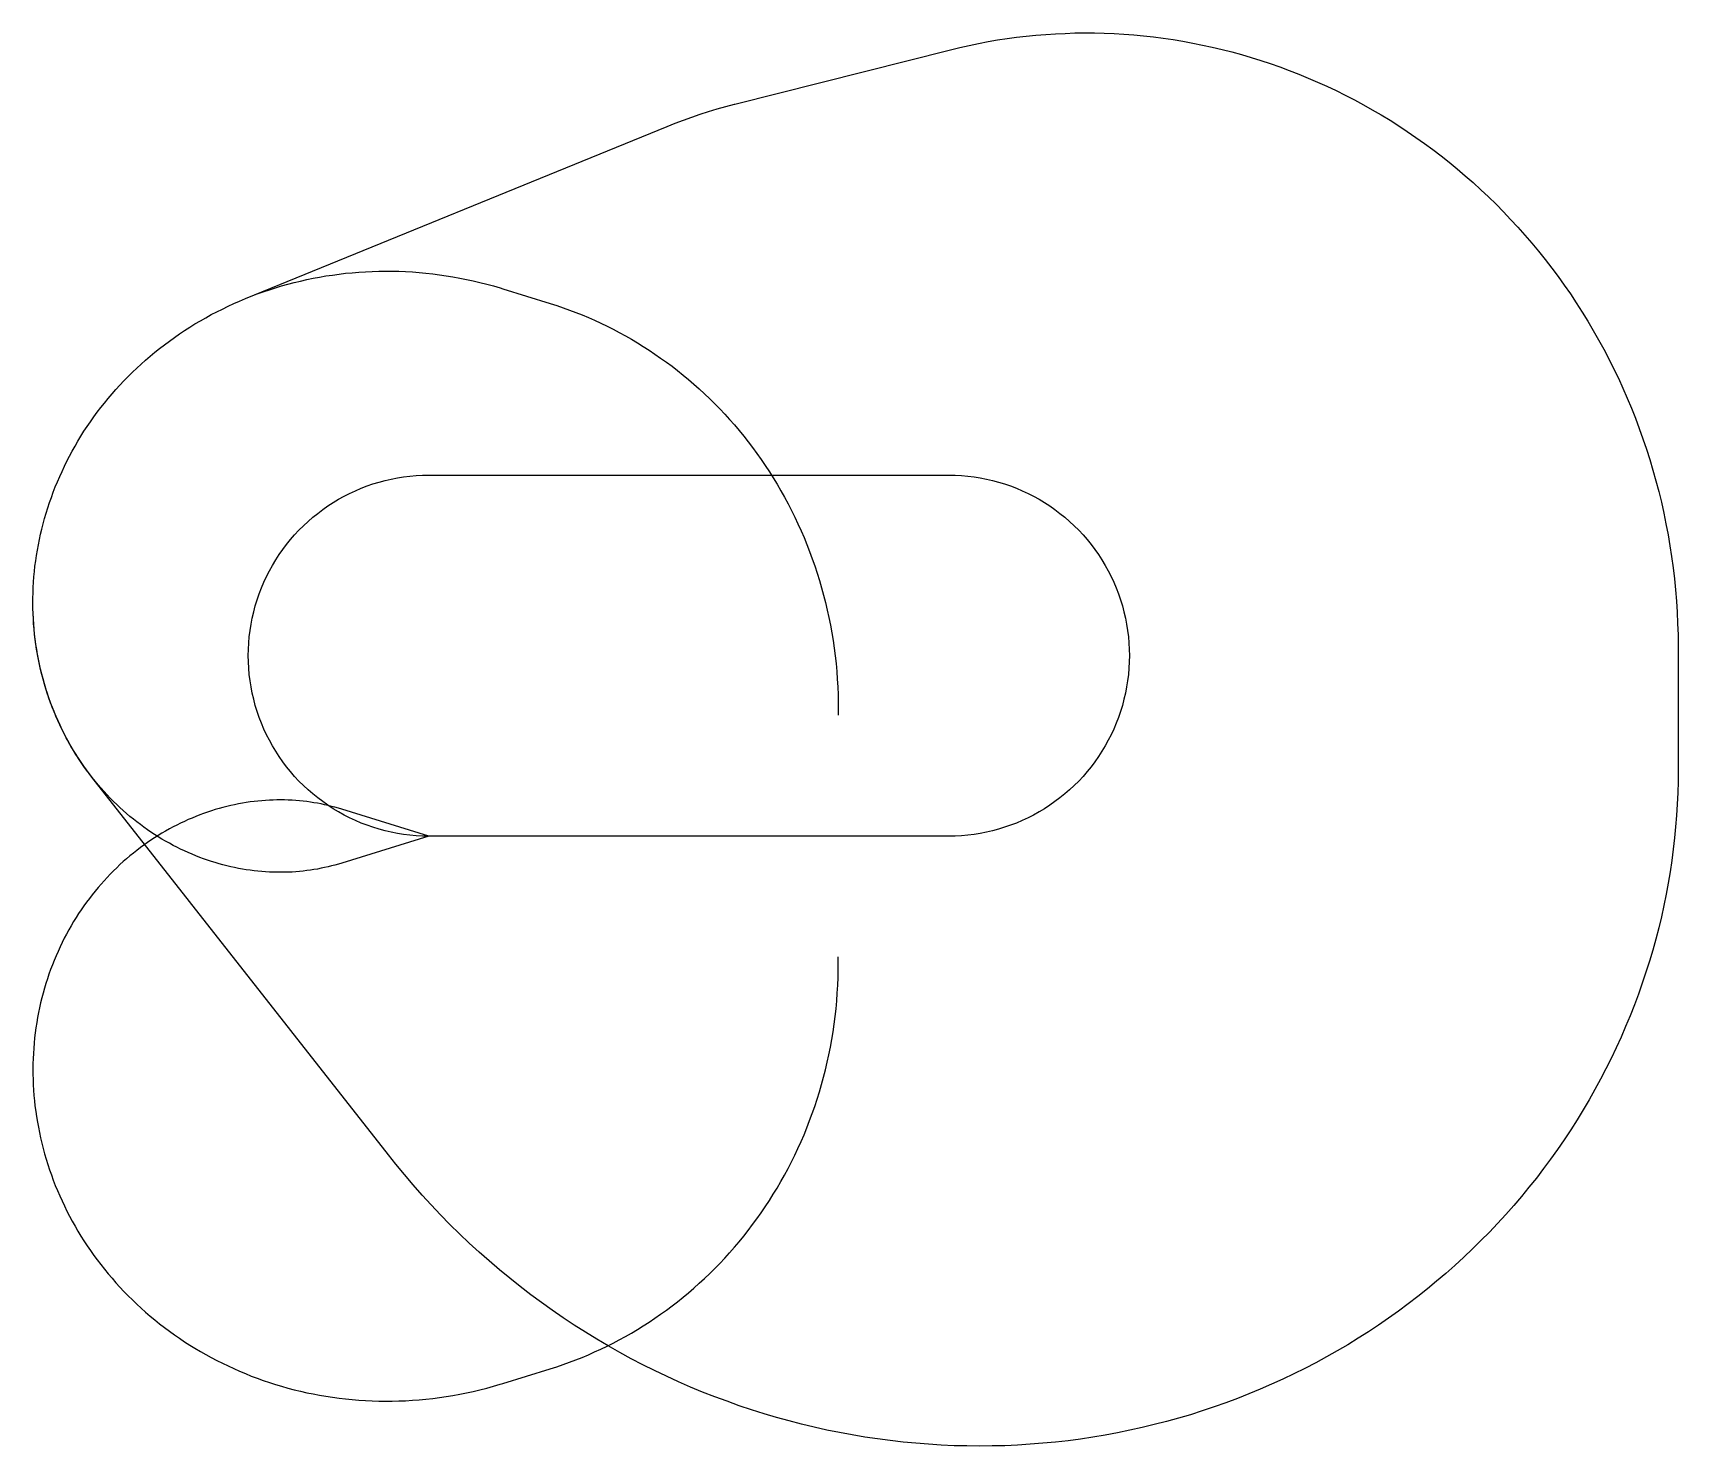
# Model space of a CAD drawing. Header units: metres. Extents: x -4348 to 13722, y -6698 to 8820.
import ezdxf

# ---------------------------------------------------------------- set-up
doc = ezdxf.new("R2010")
doc.units = ezdxf.units.M

msp = doc.modelspace()

# ---------------------------------------------------------------- linework, layer by layer
at = {"layer": 'NorminalTrack', "color": 1}
msp.add_lwpolyline([(0, 0), (0, 0), (-69, 1), (-138, 5), (-207, 11), (-276, 19), (-344, 30), (-412, 43), (-480, 59), (-546, 77), (-613, 97), (-678, 120), (-743, 144), (-806, 171), (-869, 201), (-931, 232), (-991, 266), (-1050, 301), (-1108, 339), (-1165, 379), (-1220, 420), (-1274, 464), (-1326, 509), (-1377, 556), (-1426, 605), (-1473, 656), (-1519, 708), (-1562, 762), (-1604, 817), (-1643, 874), (-1681, 932), (-1717, 991), (-1750, 1052), (-1782, 1113), (-1811, 1176), (-1838, 1240), (-1863, 1304), (-1885, 1370), (-1906, 1436), (-1923, 1503), (-1939, 1570), (-1952, 1638), (-1963, 1706), (-1971, 1775), (-1977, 1844), (-1981, 1913), (-1982, 1982), (-1981, 2051), (-1977, 2121), (-1971, 2190), (-1963, 2258), (-1952, 2327), (-1939, 2394), (-1923, 2462), (-1906, 2529), (-1885, 2595), (-1863, 2660), (-1838, 2725), (-1811, 2789), (-1782, 2851), (-1750, 2913), (-1717, 2973), (-1681, 3033), (-1643, 3091), (-1604, 3147), (-1562, 3203), (-1519, 3257), (-1473, 3309), (-1426, 3359), (-1377, 3408), (-1326, 3455), (-1274, 3501), (-1220, 3544), (-1165, 3586), (-1108, 3626), (-1050, 3663), (-991, 3699), (-931, 3733), (-869, 3764), (-806, 3793), (-743, 3820), (-678, 3845), (-613, 3868), (-546, 3888), (-480, 3906), (-412, 3921), (-344, 3934), (-276, 3945), (-207, 3954), (-138, 3960), (-69, 3963), (0, 3965), (0, 3965), (5713, 3965), (5713, 3965), (5782, 3963), (5851, 3960), (5920, 3954), (5989, 3945), (6057, 3934), (6125, 3921), (6192, 3906), (6259, 3888), (6325, 3868), (6391, 3845), (6455, 3820), (6519, 3793), (6582, 3764), (6643, 3733), (6704, 3699), (6763, 3663), (6821, 3626), (6878, 3586), (6933, 3544), (6987, 3501), (7039, 3455), (7090, 3408), (7139, 3359), (7186, 3309), (7231, 3257), (7275, 3203), (7316, 3147), (7356, 3091), (7394, 3033), (7429, 2973), (7463, 2913), (7494, 2851), (7524, 2789), (7551, 2725), (7575, 2660), (7598, 2595), (7618, 2529), (7636, 2462), (7652, 2394), (7665, 2327), (7676, 2258), (7684, 2190), (7690, 2121), (7694, 2051), (7695, 1982), (7694, 1913), (7690, 1844), (7684, 1775), (7676, 1706), (7665, 1638), (7652, 1570), (7636, 1503), (7618, 1436), (7598, 1370), (7575, 1304), (7551, 1240), (7524, 1176), (7494, 1113), (7463, 1052), (7429, 991), (7394, 932), (7356, 874), (7316, 817), (7275, 762), (7231, 708), (7186, 656), (7139, 605), (7090, 556), (7039, 509), (6987, 464), (6933, 420), (6878, 379), (6821, 339), (6763, 301), (6704, 266), (6643, 232), (6582, 201), (6519, 171), (6455, 144), (6391, 120), (6325, 97), (6259, 77), (6192, 59), (6125, 43), (6057, 30), (5989, 19), (5920, 11), (5851, 5), (5782, 1), (5713, 0), (0, 0)], dxfattribs=at)
at = {"layer": 'WindSpiral', "color": 5}
for points in [[(0, 0), (-956, -296), (-993, -307), (-1030, -318), (-1067, -327), (-1105, -337), (-1144, -345), (-1182, -353), (-1221, -361), (-1261, -367), (-1300, -373), (-1340, -379), (-1380, -384), (-1420, -388), (-1461, -391), (-1502, -394), (-1543, -395), (-1584, -397), (-1625, -397), (-1667, -397), (-1708, -396), (-1750, -394), (-1792, -392), (-1835, -389), (-1877, -385), (-1919, -380), (-1962, -375), (-2004, -369), (-2047, -362), (-2090, -354), (-2132, -345), (-2175, -336), (-2218, -326), (-2261, -315), (-2303, -303), (-2346, -291), (-2388, -278), (-2431, -264), (-2473, -249), (-2516, -233), (-2558, -217), (-2600, -199), (-2642, -181), (-2684, -162), (-2726, -143), (-2767, -122), (-2808, -101), (-2849, -79), (-2890, -56), (-2931, -32), (-2971, -8), (-3011, 17), (-3051, 44), (-3090, 70), (-3129, 98), (-3168, 126), (-3206, 156), (-3244, 186), (-3282, 216), (-3319, 248), (-3355, 280), (-3392, 313), (-3428, 347), (-3463, 381), (-3498, 417), (-3532, 453), (-3566, 489), (-3600, 527), (-3632, 565), (-3665, 604), (-3696, 643), (-3727, 684), (-3758, 725), (-3788, 766), (-3817, 809), (-3846, 851), (-3874, 895), (-3901, 939), (-3928, 984), (-3954, 1029), (-3979, 1075), (-4003, 1122), (-4027, 1169), (-4050, 1217), (-4072, 1265), (-4094, 1314), (-4114, 1364), (-4134, 1414), (-4153, 1464), (-4172, 1515), (-4189, 1566), (-4206, 1618), (-4221, 1670), (-4236, 1723), (-4250, 1776), (-4263, 1830), (-4275, 1884), (-4287, 1938), (-4297, 1993), (-4306, 2048), (-4315, 2104), (-4322, 2159), (-4329, 2215), (-4335, 2272), (-4339, 2328), (-4343, 2385), (-4346, 2442), (-4347, 2499), (-4348, 2557), (-4348, 2614), (-4346, 2672), (-4344, 2730), (-4341, 2788), (-4336, 2847), (-4331, 2905), (-4325, 2963), (-4317, 3022), (-4309, 3080), (-4299, 3139), (-4288, 3197), (-4277, 3256), (-4264, 3314), (-4250, 3372), (-4235, 3431), (-4219, 3489), (-4202, 3547), (-4184, 3605), (-4165, 3663), (-4145, 3720), (-4124, 3778), (-4102, 3835), (-4078, 3892), (-4054, 3949), (-4028, 4005), (-4002, 4061), (-3974, 4117), (-3945, 4173), (-3916, 4228), (-3885, 4283), (-3853, 4337), (-3820, 4391), (-3787, 4445), (-3752, 4498), (-3716, 4550), (-3679, 4603), (-3641, 4654), (-3602, 4705), (-3562, 4756), (-3521, 4806), (-3479, 4855), (-3436, 4904), (-3392, 4952), (-3348, 5000), (-3302, 5047), (-3255, 5093), (-3208, 5139), (-3159, 5183), (-3110, 5228), (-3059, 5271), (-3008, 5313), (-2956, 5355), (-2903, 5396), (-2849, 5436), (-2794, 5476), (-2739, 5514), (-2683, 5551), (-2626, 5588), (-2568, 5624), (-2509, 5659), (-2450, 5693), (-2390, 5726), (-2329, 5757), (-2267, 5788), (-2205, 5818), (-2142, 5847), (-2078, 5875), (-2014, 5902), (-2014, 5902), (2617, 7793), (2707, 7829), (2798, 7863), (2889, 7896), (2981, 7927), (3074, 7957), (3168, 7985), (3262, 8011), (3357, 8036), (3361, 8037), (5731, 8635), (5833, 8660), (5936, 8683), (6039, 8705), (6143, 8724), (6247, 8742), (6352, 8758), (6457, 8772), (6563, 8784), (6669, 8795), (6776, 8804), (6882, 8810), (6989, 8815), (7097, 8819), (7204, 8820), (7312, 8819), (7420, 8817), (7527, 8812), (7635, 8806), (7744, 8798), (7852, 8788), (7960, 8776), (8068, 8762), (8176, 8746), (8284, 8728), (8391, 8709), (8499, 8687), (8606, 8664), (8713, 8638), (8820, 8611), (8926, 8582), (9032, 8551), (9138, 8518), (9243, 8483), (9348, 8446), (9452, 8407), (9556, 8367), (9659, 8324), (9762, 8280), (9864, 8234), (9965, 8186), (10066, 8136), (10166, 8085), (10265, 8031), (10363, 7976), (10461, 7919), (10558, 7860), (10653, 7799), (10748, 7737), (10842, 7673), (10935, 7607), (11027, 7539), (11118, 7470), (11208, 7399), (11296, 7326), (11384, 7252), (11470, 7176), (11555, 7098), (11639, 7019), (11722, 6939), (11803, 6856), (11883, 6772), (11962, 6687), (12039, 6600), (12115, 6512), (12189, 6422), (12262, 6331), (12334, 6238), (12404, 6145), (12472, 6049), (12539, 5953), (12604, 5855), (12668, 5755), (12730, 5655), (12790, 5553), (12849, 5450), (12906, 5346), (12961, 5241), (13014, 5135), (13066, 5028), (13115, 4919), (13163, 4810), (13209, 4699), (13254, 4588), (13296, 4476), (13336, 4363), (13375, 4249), (13412, 4134), (13446, 4018), (13479, 3902), (13509, 3785), (13538, 3667), (13565, 3548), (13589, 3429), (13612, 3310), (13632, 3189), (13651, 3069), (13667, 2947), (13681, 2826), (13693, 2704), (13703, 2581), (13711, 2459), (13717, 2335), (13721, 2212), (13722, 2089), (13722, 2068), (13722, 724), (13721, 600), (13718, 476), (13712, 352), (13705, 228), (13695, 104), (13683, -20), (13669, -144), (13652, -268), (13634, -392), (13613, -516), (13590, -639), (13565, -762), (13538, -885), (13509, -1008), (13477, -1130), (13443, -1252), (13407, -1373), (13369, -1494), (13329, -1615), (13286, -1735), (13242, -1854), (13195, -1973), (13146, -2091), (13095, -2208), (13042, -2324), (12987, -2440), (12930, -2555), (12870, -2669), (12809, -2782), (12745, -2894), (12680, -3006), (12612, -3116), (12543, -3225), (12471, -3333), (12397, -3440), (12322, -3546), (12245, -3651), (12165, -3754), (12084, -3856), (12001, -3957), (11916, -4057), (11829, -4155), (11740, -4252), (11650, -4347), (11557, -4441), (11463, -4533), (11368, -4624), (11270, -4714), (11171, -4801), (11070, -4887), (10968, -4972), (10864, -5055), (10758, -5136), (10651, -5215), (10543, -5292), (10433, -5368), (10321, -5442), (10208, -5514), (10094, -5584), (9978, -5652), (9861, -5718), (9743, -5782), (9623, -5845), (9502, -5905), (9380, -5963), (9257, -6019), (9133, -6073), (9007, -6125), (8881, -6175), (8753, -6223), (8625, -6268), (8495, -6312), (8365, -6353), (8234, -6392), (8102, -6428), (7969, -6462), (7835, -6495), (7701, -6524), (7566, -6552), (7431, -6577), (7295, -6600), (7158, -6620), (7021, -6638), (6883, -6654), (6745, -6667), (6606, -6678), (6467, -6687), (6328, -6693), (6189, -6696), (6049, -6698), (5909, -6696), (5769, -6693), (5629, -6687), (5489, -6678), (5349, -6667), (5209, -6653), (5069, -6637), (4929, -6619), (4789, -6598), (4650, -6575), (4510, -6549), (4371, -6521), (4233, -6490), (4095, -6457), (3957, -6421), (3819, -6383), (3683, -6343), (3546, -6300), (3411, -6254), (3276, -6206), (3141, -6156), (3008, -6104), (2875, -6049), (2743, -5991), (2612, -5931), (2481, -5869), (2352, -5805), (2224, -5738), (2097, -5669), (1970, -5597), (1845, -5524), (1721, -5448), (1598, -5370), (1477, -5289), (1357, -5206), (1238, -5122), (1120, -5035), (1004, -4945), (889, -4854), (776, -4761), (664, -4665), (554, -4568), (445, -4468), (338, -4367), (233, -4263), (129, -4158), (27, -4050), (-73, -3941), (-171, -3830), (-268, -3717), (-362, -3602), (-443, -3501), (-3699, 646), (-3730, 687), (-3760, 728), (-3790, 769), (-3819, 812), (-3848, 855), (-3876, 898), (-3903, 942), (-3930, 987), (-3955, 1033), (-3981, 1079), (-4005, 1126), (-4029, 1173), (-4052, 1221), (-4074, 1269), (-4095, 1318), (-4116, 1367), (-4136, 1417), (-4155, 1468), (-4173, 1519), (-4190, 1570), (-4207, 1622), (-4222, 1674), (-4237, 1727), (-4251, 1780), (-4264, 1834), (-4276, 1888), (-4287, 1942), (-4298, 1997), (-4307, 2052), (-4315, 2108), (-4323, 2163), (-4329, 2219), (-4335, 2276), (-4340, 2332), (-4343, 2389), (-4346, 2446), (-4347, 2504), (-4348, 2561), (-4348, 2569)], [(0, 0), (-956, -296), (-993, -307), (-1030, -318), (-1067, -327), (-1105, -337), (-1144, -345), (-1182, -353), (-1221, -361), (-1261, -367), (-1300, -373), (-1340, -379), (-1380, -384), (-1420, -388), (-1461, -391), (-1502, -394), (-1543, -395), (-1584, -397), (-1625, -397), (-1667, -397), (-1708, -396), (-1750, -394), (-1792, -392), (-1835, -389), (-1877, -385), (-1919, -380), (-1962, -375), (-2004, -369), (-2047, -362), (-2090, -354), (-2132, -345), (-2175, -336), (-2218, -326), (-2261, -315), (-2303, -303), (-2346, -291), (-2388, -278), (-2431, -264), (-2473, -249), (-2516, -233), (-2558, -217), (-2600, -199), (-2642, -181), (-2684, -162), (-2726, -143), (-2767, -122), (-2808, -101), (-2849, -79), (-2890, -56), (-2931, -32), (-2971, -8), (-3011, 17), (-3051, 44), (-3090, 70), (-3129, 98), (-3168, 126), (-3206, 156), (-3244, 186), (-3282, 216), (-3319, 248), (-3355, 280), (-3392, 313), (-3428, 347), (-3463, 381), (-3498, 417), (-3532, 453), (-3566, 489), (-3600, 527), (-3632, 565), (-3665, 604), (-3696, 643), (-3727, 684), (-3758, 725), (-3788, 766), (-3817, 809), (-3846, 851), (-3874, 895), (-3901, 939), (-3928, 984), (-3954, 1029), (-3979, 1075), (-4003, 1122), (-4027, 1169), (-4050, 1217), (-4072, 1265), (-4094, 1314), (-4114, 1364), (-4134, 1414), (-4153, 1464), (-4172, 1515), (-4189, 1566), (-4206, 1618), (-4221, 1670), (-4236, 1723), (-4250, 1776), (-4263, 1830), (-4275, 1884), (-4287, 1938), (-4297, 1993), (-4306, 2048), (-4315, 2104), (-4322, 2159), (-4329, 2215), (-4335, 2272), (-4339, 2328), (-4343, 2385), (-4346, 2442), (-4347, 2499), (-4348, 2557), (-4348, 2614), (-4346, 2672), (-4344, 2730), (-4341, 2788), (-4336, 2847), (-4331, 2905), (-4325, 2963), (-4317, 3022), (-4309, 3080), (-4299, 3139), (-4288, 3197), (-4277, 3256), (-4264, 3314), (-4250, 3372), (-4235, 3431), (-4219, 3489), (-4202, 3547), (-4184, 3605), (-4165, 3663), (-4145, 3720), (-4124, 3778), (-4102, 3835), (-4078, 3892), (-4054, 3949), (-4028, 4005), (-4002, 4061), (-3974, 4117), (-3945, 4173), (-3916, 4228), (-3885, 4283), (-3853, 4337), (-3820, 4391), (-3787, 4445), (-3752, 4498), (-3716, 4550), (-3679, 4603), (-3641, 4654), (-3602, 4705), (-3562, 4756), (-3521, 4806), (-3479, 4855), (-3436, 4904), (-3392, 4952), (-3348, 5000), (-3302, 5047), (-3255, 5093), (-3208, 5139), (-3159, 5183), (-3110, 5228), (-3059, 5271), (-3008, 5313), (-2956, 5355), (-2903, 5396), (-2849, 5436), (-2794, 5476), (-2739, 5514), (-2683, 5551), (-2626, 5588), (-2568, 5624), (-2509, 5659), (-2450, 5693), (-2390, 5726), (-2329, 5757), (-2267, 5788), (-2205, 5818), (-2142, 5847), (-2078, 5875), (-2014, 5902), (-1949, 5928), (-1884, 5953), (-1818, 5976), (-1751, 5999), (-1684, 6020), (-1616, 6041), (-1548, 6060), (-1479, 6078), (-1410, 6095), (-1340, 6111), (-1270, 6125), (-1200, 6138), (-1129, 6151), (-1058, 6161), (-986, 6171), (-914, 6180), (-842, 6187), (-769, 6193), (-696, 6198), (-623, 6201), (-550, 6203), (-476, 6204), (-402, 6204), (-329, 6202), (-255, 6199), (-180, 6195), (-106, 6189), (-32, 6182), (43, 6174), (117, 6165), (191, 6154), (266, 6142), (340, 6128), (414, 6113), (488, 6097), (562, 6080), (636, 6061), (710, 6041), (783, 6019), (814, 6010), (1335, 5848), (1406, 5826), (1476, 5802), (1546, 5777), (1615, 5751), (1685, 5723), (1754, 5694), (1822, 5664), (1890, 5633), (1958, 5600), (2026, 5566), (2093, 5531), (2159, 5495), (2225, 5457), (2291, 5418), (2356, 5378), (2420, 5336), (2484, 5294), (2547, 5250), (2610, 5205), (2672, 5159), (2733, 5112), (2794, 5063), (2854, 5013), (2913, 4962), (2971, 4910), (3029, 4857), (3086, 4803), (3142, 4748), (3197, 4691), (3251, 4633), (3304, 4575), (3357, 4515), (3408, 4454), (3459, 4393), (3508, 4330), (3557, 4266), (3604, 4201), (3651, 4136), (3696, 4069), (3741, 4001), (3784, 3933), (3826, 3864), (3867, 3793), (3907, 3722), (3946, 3650), (3984, 3577), (4020, 3504), (4055, 3429), (4089, 3354), (4122, 3278), (4153, 3202), (4183, 3124), (4212, 3046), (4240, 2968), (4266, 2888), (4291, 2808), (4314, 2728), (4336, 2647), (4357, 2565), (4377, 2483), (4395, 2400), (4411, 2317), (4426, 2233), (4440, 2149), (4452, 2065), (4463, 1980), (4473, 1895), (4481, 1809), (4487, 1724), (4492, 1638), (4496, 1551), (4497, 1465), (4498, 1378), (4497, 1327)], [(0, 0), (-956, 296), (-993, 307), (-1030, 318), (-1067, 327), (-1105, 337), (-1144, 345), (-1182, 353), (-1221, 361), (-1261, 367), (-1300, 373), (-1340, 379), (-1380, 384), (-1420, 388), (-1461, 391), (-1502, 394), (-1543, 395), (-1584, 397), (-1625, 397), (-1667, 397), (-1708, 396), (-1750, 394), (-1792, 392), (-1835, 389), (-1877, 385), (-1919, 380), (-1962, 375), (-2004, 369), (-2047, 362), (-2090, 354), (-2132, 345), (-2175, 336), (-2218, 326), (-2261, 315), (-2303, 303), (-2346, 291), (-2388, 278), (-2431, 264), (-2473, 249), (-2516, 233), (-2558, 217), (-2600, 199), (-2642, 181), (-2684, 162), (-2726, 143), (-2767, 122), (-2808, 101), (-2849, 79), (-2890, 56), (-2931, 32), (-2971, 8), (-3011, -17), (-3051, -44), (-3090, -70), (-3129, -98), (-3168, -126), (-3206, -156), (-3244, -186), (-3282, -216), (-3319, -248), (-3355, -280), (-3392, -313), (-3428, -347), (-3463, -381), (-3498, -417), (-3532, -453), (-3566, -489), (-3600, -527), (-3632, -565), (-3665, -604), (-3696, -643), (-3727, -684), (-3758, -725), (-3788, -766), (-3817, -809), (-3846, -851), (-3874, -895), (-3901, -939), (-3928, -984), (-3954, -1029), (-3979, -1075), (-4003, -1122), (-4027, -1169), (-4050, -1217), (-4072, -1265), (-4094, -1314), (-4114, -1364), (-4134, -1414), (-4153, -1464), (-4172, -1515), (-4189, -1566), (-4206, -1618), (-4221, -1670), (-4236, -1723), (-4250, -1776), (-4263, -1830), (-4275, -1884), (-4287, -1938), (-4297, -1993), (-4306, -2048), (-4315, -2104), (-4322, -2159), (-4329, -2215), (-4335, -2272), (-4339, -2328), (-4343, -2385), (-4346, -2442), (-4347, -2499), (-4348, -2557), (-4348, -2614), (-4346, -2672), (-4344, -2730), (-4341, -2788), (-4336, -2847), (-4331, -2905), (-4325, -2963), (-4317, -3022), (-4309, -3080), (-4299, -3139), (-4288, -3197), (-4277, -3256), (-4264, -3314), (-4250, -3372), (-4235, -3431), (-4219, -3489), (-4202, -3547), (-4184, -3605), (-4165, -3663), (-4145, -3720), (-4124, -3778), (-4102, -3835), (-4078, -3892), (-4054, -3949), (-4028, -4005), (-4002, -4061), (-3974, -4117), (-3945, -4173), (-3916, -4228), (-3885, -4283), (-3853, -4337), (-3820, -4391), (-3787, -4445), (-3752, -4498), (-3716, -4550), (-3679, -4603), (-3641, -4654), (-3602, -4705), (-3562, -4756), (-3521, -4806), (-3479, -4855), (-3436, -4904), (-3392, -4952), (-3348, -5000), (-3302, -5047), (-3255, -5093), (-3208, -5139), (-3159, -5183), (-3110, -5228), (-3059, -5271), (-3008, -5313), (-2956, -5355), (-2903, -5396), (-2849, -5436), (-2794, -5476), (-2739, -5514), (-2683, -5551), (-2626, -5588), (-2568, -5624), (-2509, -5659), (-2450, -5693), (-2390, -5726), (-2329, -5757), (-2267, -5788), (-2205, -5818), (-2142, -5847), (-2078, -5875), (-2014, -5902), (-1949, -5928), (-1884, -5953), (-1818, -5976), (-1751, -5999), (-1684, -6020), (-1616, -6041), (-1548, -6060), (-1479, -6078), (-1410, -6095), (-1340, -6111), (-1270, -6125), (-1200, -6138), (-1129, -6151), (-1058, -6161), (-986, -6171), (-914, -6180), (-842, -6187), (-769, -6193), (-696, -6198), (-623, -6201), (-550, -6203), (-476, -6204), (-402, -6204), (-329, -6202), (-255, -6199), (-180, -6195), (-106, -6189), (-32, -6182), (43, -6174), (117, -6165), (191, -6154), (266, -6142), (340, -6128), (414, -6113), (488, -6097), (562, -6080), (636, -6061), (710, -6041), (783, -6019), (814, -6010), (1335, -5848), (1406, -5826), (1476, -5802), (1546, -5777), (1615, -5751), (1685, -5723), (1754, -5694), (1822, -5664), (1890, -5633), (1958, -5600), (2026, -5566), (2093, -5531), (2159, -5495), (2225, -5457), (2291, -5418), (2356, -5378), (2420, -5336), (2484, -5294), (2547, -5250), (2610, -5205), (2672, -5159), (2733, -5112), (2794, -5063), (2854, -5013), (2913, -4962), (2971, -4910), (3029, -4857), (3086, -4803), (3142, -4748), (3197, -4691), (3251, -4633), (3304, -4575), (3357, -4515), (3408, -4454), (3459, -4393), (3508, -4330), (3557, -4266), (3604, -4201), (3651, -4136), (3696, -4069), (3741, -4001), (3784, -3933), (3826, -3864), (3867, -3793), (3907, -3722), (3946, -3650), (3984, -3577), (4020, -3504), (4055, -3429), (4089, -3354), (4122, -3278), (4153, -3202), (4183, -3124), (4212, -3046), (4240, -2968), (4266, -2888), (4291, -2808), (4314, -2728), (4336, -2647), (4357, -2565), (4377, -2483), (4395, -2400), (4411, -2317), (4426, -2233), (4440, -2149), (4452, -2065), (4463, -1980), (4473, -1895), (4481, -1809), (4487, -1724), (4492, -1638), (4496, -1551), (4497, -1465), (4498, -1378), (4497, -1327)]]:
    msp.add_lwpolyline(points, dxfattribs=at)

doc.saveas('drawing.dxf')
